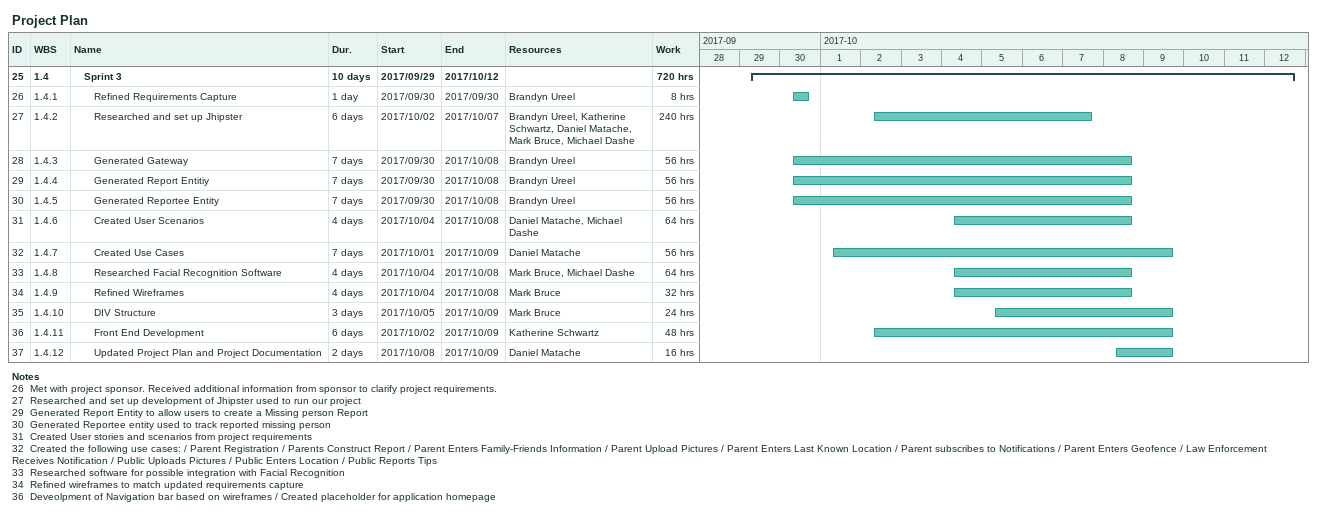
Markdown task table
Project Plan

| ID | WBS | Task | Duration | Start | Finish | Resources | Work (h) |
|---|---|---|---|---|---|---|---|
| 25 | 1.4 | **Sprint 3** | 10d | 2017-09-29 | 2017-10-12 |  | 720 |
| 26 | 1.4.1 | Refined Requirements Capture | 1d | 2017-09-30 | 2017-09-30 | Brandyn Ureel | 8 |
| 27 | 1.4.2 | Researched and set up Jhipster | 6d | 2017-10-02 | 2017-10-07 | Brandyn Ureel, Katherine Schwartz, Daniel Matache, Mark Bruce, Michael Dashe | 240 |
| 28 | 1.4.3 | Generated Gateway | 7d | 2017-09-30 | 2017-10-08 | Brandyn Ureel | 56 |
| 29 | 1.4.4 | Generated Report Entitiy | 7d | 2017-09-30 | 2017-10-08 | Brandyn Ureel | 56 |
| 30 | 1.4.5 | Generated Reportee Entity | 7d | 2017-09-30 | 2017-10-08 | Brandyn Ureel | 56 |
| 31 | 1.4.6 | Created User Scenarios | 4d | 2017-10-04 | 2017-10-08 | Daniel Matache, Michael Dashe | 64 |
| 32 | 1.4.7 | Created Use Cases | 7d | 2017-10-01 | 2017-10-09 | Daniel Matache | 56 |
| 33 | 1.4.8 | Researched Facial Recognition Software | 4d | 2017-10-04 | 2017-10-08 | Mark Bruce, Michael Dashe | 64 |
| 34 | 1.4.9 | Refined Wireframes | 4d | 2017-10-04 | 2017-10-08 | Mark Bruce | 32 |
| 35 | 1.4.10 | DIV Structure | 3d | 2017-10-05 | 2017-10-09 | Mark Bruce | 24 |
| 36 | 1.4.11 | Front End Development | 6d | 2017-10-02 | 2017-10-09 | Katherine Schwartz | 48 |
| 37 | 1.4.12 | Updated Project Plan and Project Documentation | 2d | 2017-10-08 | 2017-10-09 | Daniel Matache | 16 |

Notes
- 26: Met with project sponsor. Received additional information from sponsor to clarify project requirements.
- 27: Researched and set up development of Jhipster used to run our project
- 29: Generated Report Entity to allow users to create a Missing person Report
- 30: Generated Reportee entity used to track reported missing person
- 31: Created User stories and scenarios from project requirements
- 32: Created the following use cases: / Parent Registration / Parents Construct Report / Parent Enters Family-Friends Information / Parent Upload Pictures / Parent Enters Last Known Location / Parent subscribes to Notifications / Parent Enters Geofence / Law Enforcement Receives Notification / Public Uploads Pictures / Public Enters Location / Public Reports Tips
- 33: Researched software for possible integration with Facial Recognition
- 34: Refined wireframes to match updated requirements capture
- 36: Deveolpment of Navigation bar based on wireframes / Created placeholder for application homepage
